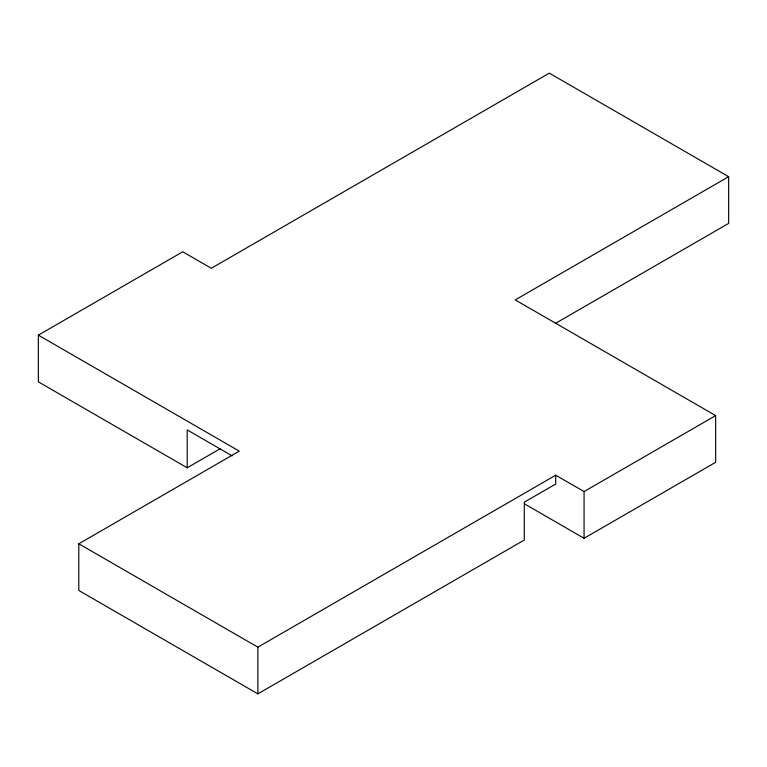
<?xml version="1.0" encoding="UTF-8"?>
<svg xmlns="http://www.w3.org/2000/svg" width="767" height="767" viewBox="0 0 767 767"><rect width="100%" height="100%" fill="white"/><g stroke="black" fill="none" stroke-linecap="round" stroke-linejoin="round"><path stroke-width="1.15" d="M220.091 448.791L187.196 467.784L38.35 381.841L38.35 335.15L182.738 251.787L211.309 268.277L549.297 73.143L728.65 176.688L728.65 223.389L555.481 323.367M524.407 503.823L584.071 538.271L715.64 462.309L715.64 415.609L584.071 491.57L555.711 475.204L555.711 484.035L524.302 502.164L524.302 540.026L257.865 693.857L78.8 590.475L78.8 543.784L239.256 451.14L38.35 335.15M728.65 176.688L515.232 299.907L715.64 415.609M78.8 543.784L257.865 647.166L555.711 475.204M232.113 455.847L187.196 429.913L187.196 467.784M584.071 491.57L584.071 538.271M257.865 647.166L257.865 693.857"/></g></svg>
